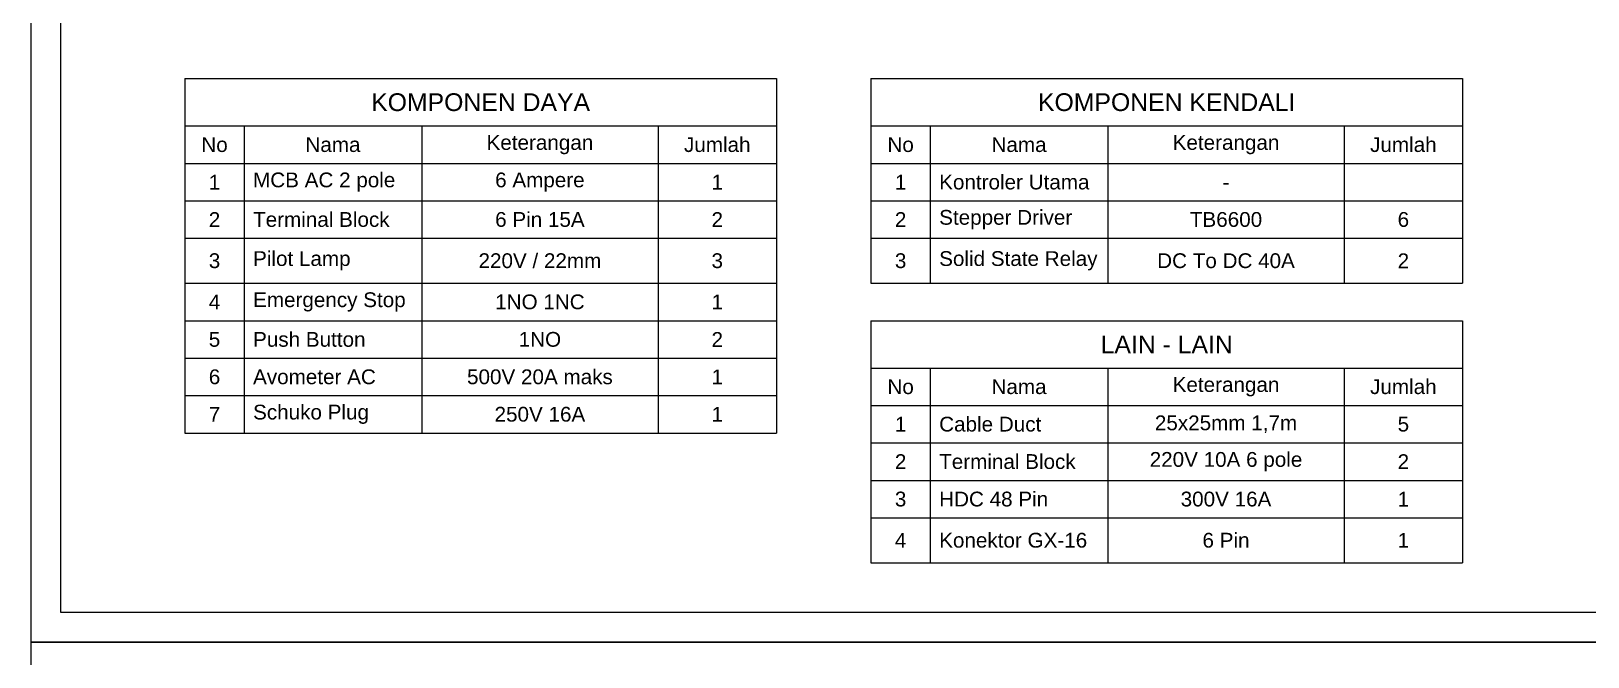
# Model space of a CAD drawing. Header units: millimetres. Extents: x 1937 to 4749, y 83 to 1608.
# Drawn here: x 1939.8 to 2203.2, y 377.4 to 483.2 of the extents above; entities that cross this region are included whole.
import ezdxf

# ---------------------------------------------------------------- set-up
doc = ezdxf.new("R2010")
doc.units = ezdxf.units.MM
doc.layers.get('0').update_dxf_attribs({"lineweight": 0})
doc.styles.get("Standard").update_dxf_attribs({"font": 'arial.ttf'})

# ---------------------------------------------------------------- blocks, each defined once
blk = doc.blocks.new('*T31')
at = {"color": 0, "linetype": 'ByBlock', "lineweight": -2, "transparency": 16777216}
for p, q in [((0, 0), (100.06, 0)), ((0, 0), (0, -59.93)), ((100.06, 0), (100.06, -59.93)), ((0, -8), (100.06, -8)), ((10.04, -8), (10.04, -59.93)), ((40.06, -8), (40.06, -59.93)), ((80.06, -8), (80.06, -59.93)), ((0, -14.33), (100.06, -14.33)), ((0, -20.67), (100.06, -20.67)), ((0, -27), (100.06, -27)), ((0, -34.6), (100.06, -34.6)), ((0, -40.93), (100.06, -40.93)), ((0, -47.26), (100.06, -47.26)), ((0, -53.6), (100.06, -53.6)), ((0, -59.93), (100.06, -59.93))]:
    blk.add_line(p, q, dxfattribs=at)
at = {"color": 0, "transparency": 16777216}
for s, insert, char_height, width, attachment_point in [('KOMPONEN DAYA', (50.03, -4), 3, 97.0566, 5), ('No', (5.02, -11.17), 2.5, 7.0402, 5), ('Nama', (25.05, -11.17), 2.5, 27.0164, 5), ('Keterangan', (60.06, -11.17), 2.5, 37, 5), ('Jumlah', (90.06, -11.17), 2.5, 17, 5), ('MCB AC 2 pole', (11.54, -17.5), 2.5, 27.0164, 4), ('1', (5.02, -17.5), 2.5, 7.0402, 5), ('6 Ampere', (60.06, -17.5), 2.5, 37, 5), ('1', (90.06, -17.5), 2.5, 17, 5), ('2', (5.02, -23.83), 2.5, 7.0402, 5), ('Terminal Block', (11.54, -23.83), 2.5, 27.0164, 4), ('6 Pin 15A', (60.06, -23.83), 2.5, 37, 5), ('2', (90.06, -23.83), 2.5, 17, 5), ('3', (5.02, -30.8), 2.5, 7.0402, 5), ('Pilot Lamp', (11.54, -30.8), 2.5, 27.0164, 4), ('220V / 22mm', (60.06, -30.8), 2.5, 37, 5), ('3', (90.06, -30.8), 2.5, 17, 5), ('4', (5.02, -37.76), 2.5, 7.0402, 5), ('Emergency Stop', (11.54, -37.76), 2.5, 27.0164, 4), ('1NO 1NC', (60.06, -37.76), 2.5, 37, 5), ('1', (90.06, -37.76), 2.5, 17, 5), ('5', (5.02, -44.1), 2.5, 7.0402, 5), ('Push Button', (11.54, -44.1), 2.5, 27.0164, 4), ('1NO', (60.06, -44.1), 2.5, 37, 5), ('2', (90.06, -44.1), 2.5, 17, 5), ('6', (5.02, -50.43), 2.5, 7.0402, 5), ('Avometer AC', (11.54, -50.43), 2.5, 27.0164, 4), ('500V 20A maks', (60.06, -50.43), 2.5, 37, 5), ('1', (90.06, -50.43), 2.5, 17, 5), ('Schuko Plug ', (11.54, -56.76), 2.5, 27.0164, 4), ('7', (5.02, -56.76), 2.5, 7.0402, 5), ('250V 16A', (60.06, -56.76), 2.5, 37, 5), ('1', (90.06, -56.76), 2.5, 17, 5)]:
    blk.add_mtext(s, dxfattribs=dict(at, insert=insert, char_height=char_height, width=width, attachment_point=attachment_point))
blk = doc.blocks.new('*T32')
at = {"color": 0, "linetype": 'ByBlock', "lineweight": -2, "transparency": 16777216}
for p, q in [((0, 0), (100.06, 0)), ((0, 0), (0, -34.6)), ((100.06, 0), (100.06, -34.6)), ((0, -8), (100.06, -8)), ((10.04, -8), (10.04, -34.6)), ((40.06, -8), (40.06, -34.6)), ((80.06, -8), (80.06, -34.6)), ((0, -14.33), (100.06, -14.33)), ((0, -20.67), (100.06, -20.67)), ((0, -27), (100.06, -27)), ((0, -34.6), (100.06, -34.6))]:
    blk.add_line(p, q, dxfattribs=at)
at = {"color": 0, "transparency": 16777216}
for s, insert, char_height, width, attachment_point in [('KOMPONEN KENDALI', (50.03, -4), 3, 97.0566, 5), ('No', (5.02, -11.17), 2.5, 7.0402, 5), ('Nama', (25.05, -11.17), 2.5, 27.0164, 5), ('Keterangan', (60.06, -11.17), 2.5, 37, 5), ('Jumlah', (90.06, -11.17), 2.5, 17, 5), ('1', (5.02, -17.5), 2.5, 7.0402, 5), ('Kontroler Utama', (11.54, -17.5), 2.5, 27.0164, 4), ('-', (60.06, -17.5), 2.5, 37, 5), ('2', (5.02, -23.83), 2.5, 7.0402, 5), ('Stepper Driver', (11.54, -23.83), 2.5, 27.0164, 4), ('TB6600', (60.06, -23.83), 2.5, 37, 5), ('6', (90.06, -23.83), 2.5, 17, 5), ('3', (5.02, -30.8), 2.5, 7.0402, 5), ('Solid State Relay', (11.54, -30.8), 2.5, 27.0164, 4), ('DC To DC 40A', (60.06, -30.8), 2.5, 37, 5), ('2', (90.06, -30.8), 2.5, 17, 5)]:
    blk.add_mtext(s, dxfattribs=dict(at, insert=insert, char_height=char_height, width=width, attachment_point=attachment_point))
blk = doc.blocks.new('*T33')
at = {"color": 0, "linetype": 'ByBlock', "lineweight": -2, "transparency": 16777216}
for p, q in [((0, 0), (100.06, 0)), ((0, 0), (0, -40.93)), ((100.06, 0), (100.06, -40.93)), ((0, -8), (100.06, -8)), ((10.04, -8), (10.04, -40.93)), ((40.06, -8), (40.06, -40.93)), ((80.06, -8), (80.06, -40.93)), ((0, -14.33), (100.06, -14.33)), ((0, -20.67), (100.06, -20.67)), ((0, -27), (100.06, -27)), ((0, -33.33), (100.06, -33.33)), ((0, -40.93), (100.06, -40.93))]:
    blk.add_line(p, q, dxfattribs=at)
at = {"color": 0, "transparency": 16777216}
for s, insert, char_height, width, attachment_point in [('LAIN - LAIN', (50.03, -4), 3, 97.0566, 5), ('No', (5.02, -11.17), 2.5, 7.0402, 5), ('Nama', (25.05, -11.17), 2.5, 27.0164, 5), ('Keterangan', (60.06, -11.17), 2.5, 37, 5), ('Jumlah', (90.06, -11.17), 2.5, 17, 5), ('1', (5.02, -17.5), 2.5, 7.0402, 5), ('Cable Duct', (11.54, -17.5), 2.5, 27.0164, 4), ('25x25mm 1,7m', (60.06, -17.5), 2.5, 37, 5), ('5', (90.06, -17.5), 2.5, 17, 5), ('2', (5.02, -23.83), 2.5, 7.0402, 5), ('Terminal Block', (11.54, -23.83), 2.5, 27.0164, 4), ('220V 10A 6 pole', (60.06, -23.83), 2.5, 37, 5), ('2', (90.06, -23.83), 2.5, 17, 5), ('3', (5.02, -30.17), 2.5, 7.0402, 5), ('HDC 48 Pin', (11.54, -30.17), 2.5, 27.0164, 4), ('300V 16A', (60.06, -30.17), 2.5, 37, 5), ('1', (90.06, -30.17), 2.5, 17, 5), ('4', (5.02, -37.13), 2.5, 7.0402, 5), ('Konektor GX-16', (11.54, -37.13), 2.5, 27.0164, 4), ('6 Pin', (60.06, -37.13), 2.5, 37, 5), ('1', (90.06, -37.13), 2.5, 17, 5)]:
    blk.add_mtext(s, dxfattribs=dict(at, insert=insert, char_height=char_height, width=width, attachment_point=attachment_point))

msp = doc.modelspace()

# ---------------------------------------------------------------- linework, layer by layer
for points in [[(1939.829, 676.945), (2359.829, 676.945), (2359.829, 379.945), (1939.829, 379.945)], [(1944.829, 671.945), (2354.829, 671.945), (2354.829, 384.945), (1944.829, 384.945)], [(1939.829, 379.945), (2359.829, 379.945), (2359.829, 82.945), (1939.829, 82.945)]]:
    msp.add_lwpolyline(points, close=True)

# ---------------------------------------------------------------- block references
for name, p in [('*T31', (1965.829, 475.21)), ('*T32', (2081.885, 475.21)), ('*T33', (2081.885, 434.278))]:
    msp.add_blockref(name, p)

doc.saveas('drawing.dxf')
